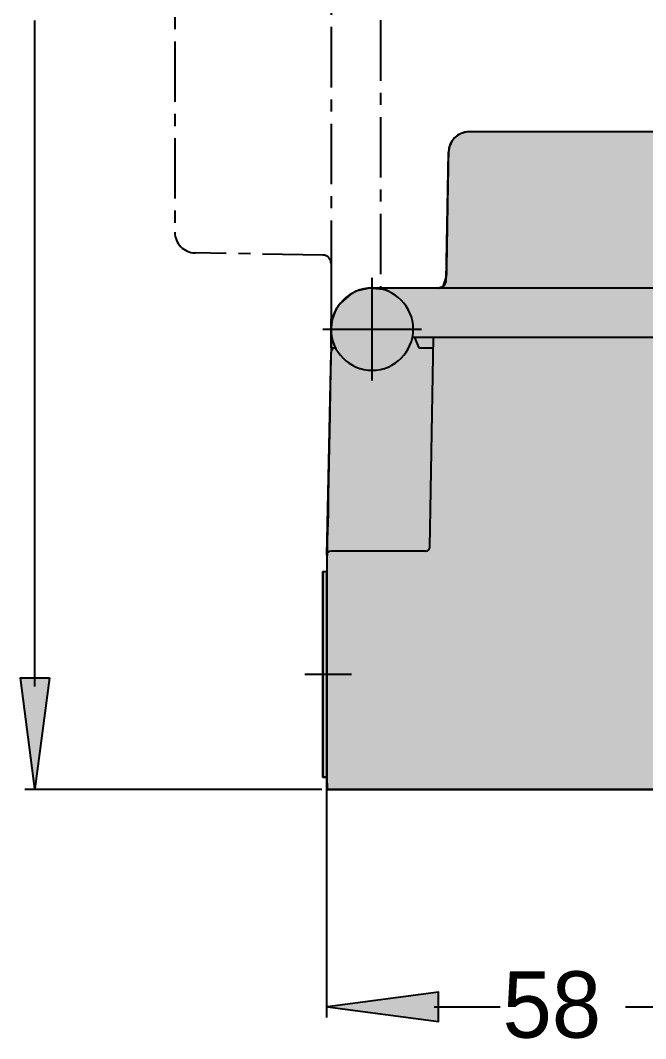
# Model space of a CAD drawing. Extents: x 43 to 173, y 167 to 243.
# Drawn here: x 79.78 to 95.62, y 192.91 to 218.71 of the extents above; entities that cross this region are included whole.
import ezdxf

# ---------------------------------------------------------------- set-up
doc = ezdxf.new("R2010")
doc.units = 0
for name, pattern in [('AI-LINETYPE-10', [4.899378, 3.062111, -0.612422, 0.612422, -0.612422]), ('AI-LINETYPE-11', [4.899378, 3.062111, -0.612422, 0.612422, -0.612422]), ('AI-LINETYPE-27', [4.899378, 3.062111, -0.612422, 0.612422, -0.612422]), ('AI-LINETYPE-43', [2.449689, 1.531055, -0.306211, 0.306211, -0.306211]), ('AI-LINETYPE-61', [2.449689, 1.531055, -0.306211, 0.306211, -0.306211]), ('AI-LINETYPE-62', [2.449689, 1.531055, -0.306211, 0.306211, -0.306211]), ('AI-LINETYPE-63', [2.449689, 1.531055, -0.306211, 0.306211, -0.306211]), ('AI-LINETYPE-64', [2.449689, 1.531055, -0.306211, 0.306211, -0.306211]), ('AI-LINETYPE-65', [2.449689, 1.531055, -0.306211, 0.306211, -0.306211]), ('AI-LINETYPE-66', [2.449689, 1.531055, -0.306211, 0.306211, -0.306211]), ('AI-LINETYPE-68', [2.449689, 1.531055, -0.306211, 0.306211, -0.306211])]:
    doc.linetypes.add(name, pattern=pattern)
for name, color, linetype in [('ANGED', 7, 'CONTINUOUS'), ('LINIE', 7, 'CONTINUOUS'), ('MASSLINIE', 7, 'CONTINUOUS'), ('MITTE', 7, 'CONTINUOUS'), ('PFEILE', 7, 'CONTINUOUS'), ('TEXT', 7, 'CONTINUOUS'), ('UMRISS', 7, 'CONTINUOUS')]:
    doc.layers.add(name, color=color, linetype=linetype)

# ---------------------------------------------------------------- blocks, each defined once
blk = doc.blocks.new('*U15')
at = {"layer": 'UMRISS', "color": 255}
for points in [[(90.716, 199.224), (90.644, 215.511), (90.716, 215.66)], [(90.809, 199.224), (90.716, 215.66), (90.809, 215.761)], [(90.716, 199.224), (90.716, 215.66), (90.809, 199.224)], [(90.878, 199.224), (90.809, 215.761), (90.878, 215.81)], [(90.809, 199.224), (90.809, 215.761), (90.878, 199.224)], [(90.946, 199.224), (90.878, 215.81), (90.946, 215.844)], [(90.878, 199.224), (90.878, 215.81), (90.946, 199.224)], [(91.097, 199.224), (90.946, 215.844), (91.097, 215.88)], [(90.946, 199.224), (90.946, 215.844), (91.097, 199.224)], [(97.5, 199.224), (91.097, 215.88), (97.5, 215.881)], [(91.097, 199.224), (91.097, 215.88), (97.5, 199.224)], [(90.644, 199.224), (90.622, 215.356), (90.644, 215.511)], [(90.644, 199.224), (90.644, 215.511), (90.716, 199.224)], [(90.622, 199.224), (90.617, 215.108), (90.622, 215.356)], [(90.622, 199.224), (90.622, 215.356), (90.644, 199.224)], [(90.614, 199.224), (90.608, 214.553), (90.614, 214.938)], [(90.617, 199.224), (90.614, 214.938), (90.617, 215.108)], [(90.614, 199.224), (90.614, 214.938), (90.617, 199.224)], [(90.617, 199.224), (90.617, 215.108), (90.622, 199.224)], [(90.608, 199.224), (90.571, 212.439), (90.608, 214.553)], [(90.608, 199.224), (90.608, 214.553), (90.614, 199.224)], [(90.568, 199.224), (90.567, 212.223), (90.568, 212.3)], [(90.571, 199.224), (90.568, 212.3), (90.571, 212.439)], [(90.568, 199.224), (90.568, 212.3), (90.571, 199.224)], [(90.571, 199.224), (90.571, 212.439), (90.608, 199.224)], [(90.567, 199.224), (90.478, 211.964), (90.567, 212.223)], [(90.567, 199.224), (90.567, 212.223), (90.568, 199.224)], [(88.154, 199.224), (87.884, 211.546), (88.154, 211.778)], [(88.306, 199.224), (88.154, 211.778), (88.306, 211.853)], [(88.154, 199.224), (88.154, 211.778), (88.306, 199.224)], [(88.623, 199.224), (88.306, 211.853), (88.623, 211.924)], [(88.306, 199.224), (88.306, 211.853), (88.623, 199.224)], [(88.623, 199.224), (88.623, 211.924), (88.97, 199.224)], [(89.117, 199.224), (88.97, 211.887), (89.117, 211.926)], [(88.97, 199.224), (88.97, 211.887), (89.117, 199.224)], [(89.117, 199.224), (89.117, 211.926), (89.334, 199.224)], [(89.334, 199.224), (89.334, 211.926), (89.519, 199.224)], [(89.519, 199.224), (89.519, 211.926), (89.851, 199.224)], [(89.851, 199.224), (89.851, 211.926), (90.021, 199.224)], [(90.021, 199.224), (90.021, 211.926), (90.144, 199.224)], [(90.144, 199.224), (90.144, 211.926), (90.268, 199.224)], [(90.268, 199.224), (90.268, 211.926), (90.36, 199.224)], [(90.452, 199.224), (90.36, 211.926), (90.452, 211.948)], [(90.36, 199.224), (90.36, 211.926), (90.452, 199.224)], [(90.478, 199.224), (90.452, 211.948), (90.478, 211.964)], [(90.452, 199.224), (90.452, 211.948), (90.478, 199.224)], [(90.478, 199.224), (90.478, 211.964), (90.567, 199.224)], [(87.884, 199.224), (87.784, 211.402), (87.884, 211.546)], [(87.884, 199.224), (87.884, 211.546), (88.154, 199.224)], [(87.74, 199.224), (87.675, 211.126), (87.74, 211.315)], [(87.784, 199.224), (87.74, 211.315), (87.784, 211.402)], [(87.74, 199.224), (87.74, 211.315), (87.784, 199.224)], [(87.784, 199.224), (87.784, 211.402), (87.884, 199.224)], [(87.675, 199.224), (87.647, 210.936), (87.675, 211.126)], [(87.675, 199.224), (87.675, 211.126), (87.74, 199.224)], [(87.647, 199.224), (87.647, 210.936), (87.675, 199.224)], [(87.647, 199.224), (87.643, 210.13), (87.647, 210.442)], [(87.643, 199.224), (87.636, 209.792), (87.643, 210.13)], [(87.643, 199.224), (87.643, 210.13), (87.647, 199.224)], [(87.636, 199.224), (87.628, 209.391), (87.636, 209.792)], [(87.636, 199.224), (87.636, 209.792), (87.643, 199.224)], [(87.628, 199.224), (87.614, 208.712), (87.628, 209.391)], [(87.628, 199.224), (87.628, 209.391), (87.636, 199.224)], [(87.614, 199.224), (87.573, 206.658), (87.614, 208.712)], [(87.614, 199.224), (87.614, 208.712), (87.628, 199.224)], [(87.573, 199.224), (87.573, 206.658), (87.614, 199.224)], [(87.573, 199.224), (87.551, 205.548), (87.573, 206.197)], [(87.551, 199.224), (87.545, 204.935), (87.551, 205.548)], [(87.551, 199.224), (87.551, 205.548), (87.573, 199.224)], [(87.545, 199.224), (87.543, 204.742), (87.545, 204.935)], [(87.545, 199.224), (87.545, 204.935), (87.551, 199.224)], [(87.543, 199.536), (87.543, 204.742), (87.545, 199.224)]]:
    blk.add_solid(points, dxfattribs=at)
at = {"layer": 'UMRISS', "color": 255, "extrusion": (0, 0, -1)}
for points in [[(-88.97, 199.224), (-88.623, 211.924), (-88.97, 211.887)], [(-89.334, 199.224), (-89.117, 211.926), (-89.334, 211.926)], [(-89.519, 199.224), (-89.334, 211.926), (-89.519, 211.926)], [(-89.851, 199.224), (-89.519, 211.926), (-89.851, 211.926)], [(-90.021, 199.224), (-89.851, 211.926), (-90.021, 211.926)], [(-90.144, 199.224), (-90.021, 211.926), (-90.144, 211.926)], [(-90.268, 199.224), (-90.144, 211.926), (-90.268, 211.926)], [(-90.36, 199.224), (-90.268, 211.926), (-90.36, 211.926)], [(-87.439, 199.536), (-87.439, 204.742), (-87.543, 199.536)], [(-87.543, 199.536), (-87.439, 204.742), (-87.543, 204.742)]]:
    blk.add_solid(points, dxfattribs=at)
blk = doc.blocks.new('BLOCK_12')
at = {"layer": 'MASSLINIE', "color": 250}
for points in [[(87.534, 199.945), (87.534, 193.447)], [(99.613, 196.736), (99.613, 193.447)], [(91.928, 193.708), (90.257, 193.708)], [(96.976, 193.708), (95.106, 193.708)]]:
    blk.add_lwpolyline(points, dxfattribs=at)
blk = doc.blocks.new('BLOCK_13')
at = {"layer": 'MASSLINIE', "color": 250}
for points in [[(80.147, 201.836), (80.147, 218.705)], [(87.412, 199.224), (79.887, 199.224)]]:
    blk.add_lwpolyline(points, dxfattribs=at)
blk = doc.blocks.new('*U22')
at = {"layer": 'PFEILE', "color": 250}
blk.add_solid([(90.369, 193.348), (87.556, 193.719), (90.369, 194.089)], dxfattribs=at)
blk = doc.blocks.new('*U34')
at = {"layer": 'PFEILE', "color": 250, "extrusion": (0, 0, -1)}
for points in [[(-80.147, 199.239), (-79.777, 202.052), (-80.147, 202.052)], [(-80.147, 199.239), (-80.147, 202.052), (-80.517, 202.052)]]:
    blk.add_solid(points, dxfattribs=at)

msp = doc.modelspace()

# ---------------------------------------------------------------- linework, layer by layer
at = {"layer": 'ANGED', "color": 250, "linetype": 'AI-LINETYPE-65'}
msp.add_lwpolyline([(87.647, 243.037), (87.647, 212.554)], dxfattribs=at)
at = {"layer": 'ANGED', "color": 250, "linetype": 'AI-LINETYPE-64'}
msp.add_lwpolyline([(88.896, 243.205), (88.896, 211.905)], dxfattribs=at)
at = {"layer": 'ANGED', "color": 250, "linetype": 'AI-LINETYPE-63'}
msp.add_lwpolyline([(83.69, 225.523), (83.69, 213.339)], dxfattribs=at)
at = {"layer": 'ANGED', "color": 250, "linetype": 'AI-LINETYPE-62'}
msp.add_lwpolyline([(87.442, 212.762), (84.202, 212.819)], dxfattribs=at)
at = {"layer": 'ANGED', "color": 250, "linetype": 'AI-LINETYPE-61'}
msp.add_lwpolyline([(87.647, 212.554), (87.647, 210.885)], dxfattribs=at)
at = {"layer": 'ANGED', "color": 250, "linetype": 'AI-LINETYPE-43'}
msp.add_open_spline([(121.067, 210.676), (121.067, 210.746), (121.067, 210.815), (121.067, 210.885), (121.067, 228.686), (106.697, 243.149), (88.896, 243.264)], degree=3, knots=[0, 0, 0, 0, 1, 1, 1, 2, 2, 2, 2], dxfattribs=at)
at = {"layer": 'ANGED', "color": 250, "linetype": 'AI-LINETYPE-66'}
msp.add_open_spline([(83.69, 213.339), (83.69, 213.339), (83.69, 213.339), (83.69, 213.339), (83.69, 213.055), (83.918, 212.824), (84.202, 212.819)], degree=3, knots=[0, 0, 0, 0, 1, 1, 1, 2, 2, 2, 2], dxfattribs=at)
at = {"layer": 'ANGED', "color": 250, "linetype": 'AI-LINETYPE-68'}
msp.add_open_spline([(87.647, 212.554), (87.647, 212.554), (87.647, 212.554), (87.647, 212.554), (87.647, 212.668), (87.556, 212.76), (87.442, 212.762)], degree=3, knots=[0, 0, 0, 0, 1, 1, 1, 2, 2, 2, 2], dxfattribs=at)
at = {"layer": 'LINIE', "color": 250}
for points in [[(103.326, 215.882), (91.142, 215.882)], [(90.565, 212.13), (90.622, 215.37)], [(90.357, 211.926), (88.688, 211.926)], [(120.84, 211.926), (90.357, 211.926)], [(87.647, 210.412), (87.647, 211.141)], [(87.685, 211.222), (87.71, 211.242)], [(119.207, 210.676), (89.708, 210.676)], [(89.765, 210.676), (89.875, 210.412)], [(90.153, 205.365), (90.246, 210.676)], [(87.543, 205.159), (87.647, 210.304)], [(87.543, 205.159), (87.647, 210.304)], [(87.647, 210.412), (87.76, 210.412)], [(87.751, 210.406), (87.763, 210.406)], [(89.875, 210.412), (90.246, 210.412)], [(87.543, 205.159), (87.543, 199.224)], [(87.543, 205.159), (87.543, 199.224)], [(90.049, 205.263), (87.647, 205.263)], [(90.049, 205.263), (87.647, 205.263)], [(87.439, 199.536), (87.439, 204.742)], [(87.543, 204.742), (87.439, 204.742)], [(87.543, 199.536), (87.543, 204.742)], [(87.543, 199.536), (87.439, 199.536)], [(88.48, 199.224), (87.543, 199.224)], [(89, 199.224), (87.543, 199.224)], [(104.619, 199.224), (87.545, 199.224)], [(87.751, 199.224), (121.691, 199.224)], [(87.751, 199.224), (119.713, 199.224)], [(99.62, 199.224), (89, 199.224)]]:
    msp.add_lwpolyline(points, dxfattribs=at)
for points, knots in [([(91.142, 215.882), (91.142, 215.882), (91.142, 215.882), (91.142, 215.882), (90.859, 215.882), (90.627, 215.655), (90.622, 215.37)], [0, 0, 0, 0, 1, 1, 1, 2, 2, 2, 2]), ([(90.357, 211.926), (90.357, 211.926), (90.357, 211.926), (90.357, 211.926), (90.471, 211.926), (90.563, 212.017), (90.565, 212.13)], [0, 0, 0, 0, 1, 1, 1, 2, 2, 2, 2]), ([(89.729, 210.885), (89.729, 210.885), (89.729, 210.885), (89.729, 210.885), (89.729, 211.46), (89.263, 211.926), (88.688, 211.926), (88.113, 211.926), (87.647, 211.46), (87.647, 210.885), (87.647, 210.885), (87.647, 210.885), (87.647, 210.885)], [0, 0, 0, 0, 1, 1, 1, 2, 2, 2, 3, 3, 3, 4, 4, 4, 4]), ([(87.685, 211.222), (87.661, 211.202), (87.647, 211.172), (87.647, 211.141), (87.647, 211.141), (87.647, 211.141), (87.647, 211.141)], [0, 0, 0, 0, 1, 1, 1, 2, 2, 2, 2]), ([(87.647, 210.885), (87.647, 210.885), (87.647, 210.885), (87.647, 210.885), (87.647, 210.31), (88.113, 209.844), (88.688, 209.844), (89.263, 209.844), (89.729, 210.31), (89.729, 210.885), (89.729, 210.885), (89.729, 210.885), (89.729, 210.885)], [0, 0, 0, 0, 1, 1, 1, 2, 2, 2, 3, 3, 3, 4, 4, 4, 4]), ([(87.755, 210.406), (87.753, 210.406), (87.752, 210.406), (87.751, 210.406), (87.694, 210.406), (87.648, 210.361), (87.647, 210.304)], [0, 0, 0, 0, 1, 1, 1, 2, 2, 2, 2]), ([(87.647, 205.263), (87.647, 205.263), (87.647, 205.263), (87.647, 205.263), (87.589, 205.263), (87.543, 205.216), (87.543, 205.159), (87.543, 205.159), (87.543, 205.159), (87.543, 205.159)], [0, 0, 0, 0, 1, 1, 1, 2, 2, 2, 3, 3, 3, 3])]:
    msp.add_open_spline(points, degree=3, knots=knots, dxfattribs=at)
for points in [[(87.751, 210.406), (87.694, 210.406), (87.648, 210.361), (87.647, 210.304)], [(88.688, 209.844), (88.701, 209.844), (88.714, 209.844), (88.728, 209.844)], [(90.049, 205.263), (90.106, 205.263), (90.152, 205.308), (90.153, 205.365)], [(90.049, 205.263), (90.106, 205.263), (90.152, 205.308), (90.153, 205.365)]]:
    msp.add_open_spline(points, degree=3, dxfattribs=at)
at = {"layer": 'MITTE', "color": 250, "linetype": 'AI-LINETYPE-10'}
msp.add_lwpolyline([(88.688, 209.583), (88.688, 212.186)], dxfattribs=at)
at = {"layer": 'MITTE', "color": 250, "linetype": 'AI-LINETYPE-11'}
msp.add_lwpolyline([(87.438, 210.885), (89.937, 210.885)], dxfattribs=at)
at = {"layer": 'MITTE', "color": 250, "linetype": 'AI-LINETYPE-27'}
msp.add_lwpolyline([(88.167, 202.139), (86.983, 202.139)], dxfattribs=at)
at = {"layer": 'PFEILE'}
for points in [[(80.517, 202.052), (80.147, 199.239), (79.777, 202.052), (80.517, 202.052)], [(87.556, 193.719), (90.369, 193.348), (90.369, 194.089), (87.556, 193.719)]]:
    msp.add_lwpolyline(points, dxfattribs=at)
at = {"layer": 'UMRISS'}
for points in [[(103.698, 215.882), (91.097, 215.88), (90.946, 215.844), (90.878, 215.81), (90.809, 215.761), (90.716, 215.66), (90.644, 215.511), (90.622, 215.356), (90.617, 215.108), (90.614, 214.938), (90.608, 214.553), (90.571, 212.439), (90.568, 212.3), (90.567, 212.223), (90.478, 211.964), (90.452, 211.948), (90.36, 211.926), (90.268, 211.926), (90.144, 211.926), (90.021, 211.926), (89.851, 211.926), (89.519, 211.926), (89.334, 211.926), (89.117, 211.926), (88.97, 211.887), (88.623, 211.924), (88.306, 211.853), (88.154, 211.778), (87.884, 211.546), (87.784, 211.402), (87.74, 211.315), (87.675, 211.126), (87.647, 210.936), (87.647, 210.782), (87.647, 210.442), (87.643, 210.13), (87.636, 209.792), (87.628, 209.391), (87.614, 208.712), (87.573, 206.658), (87.573, 206.197), (87.551, 205.548), (87.543, 204.742), (87.439, 204.742), (87.439, 199.536), (87.543, 199.536), (87.545, 199.224)], [(87.545, 199.224), (97.5, 199.224)]]:
    msp.add_lwpolyline(points, dxfattribs=at)

# ---------------------------------------------------------------- block references
at = {"layer": 'MASSLINIE'}
for name in ['BLOCK_13', 'BLOCK_12']:
    msp.add_blockref(name, (0, 0), dxfattribs=at)
at = {"layer": 'PFEILE', "color": 250}
for name in ['*U34', '*U22']:
    msp.add_blockref(name, (0, 0), dxfattribs=at)
at = {"layer": 'UMRISS', "color": 255}
msp.add_blockref('*U15', (0, 0), dxfattribs=at)

# ---------------------------------------------------------------- texts
at = {"layer": 'TEXT', "color": 250, "insert": (91.992, 192.914), "char_height": 1.67922, "attachment_point": 7}
msp.add_mtext('\\fFutura Medium|b0|i0|c0|p34;\\W1;58', dxfattribs=at)

doc.saveas('drawing.dxf')
